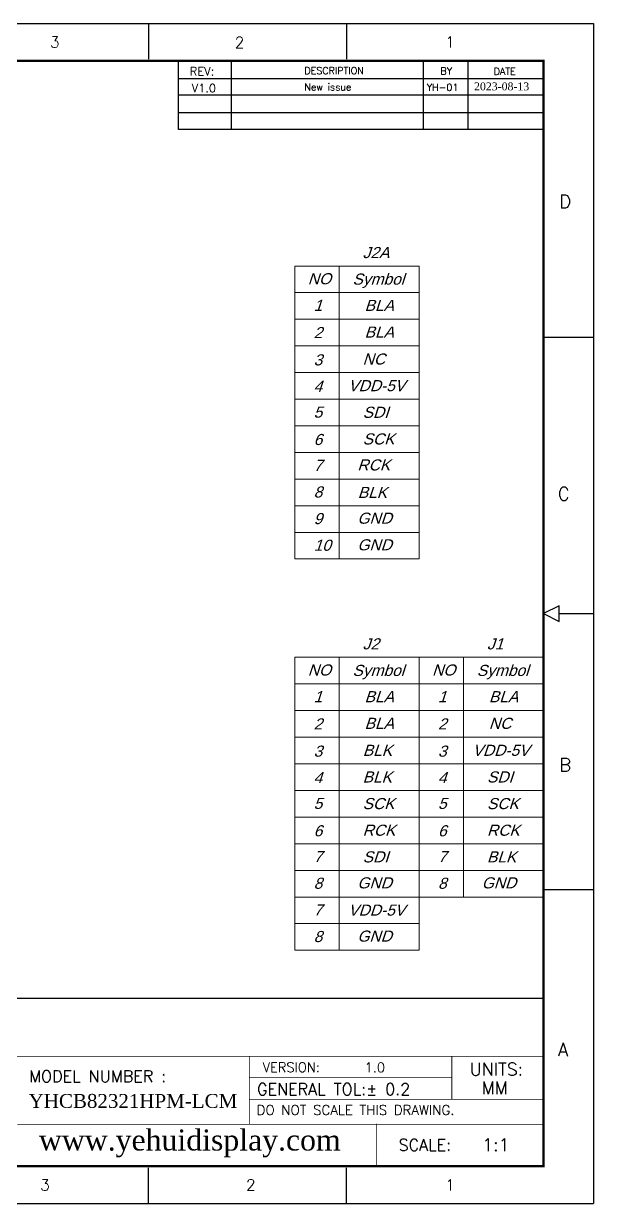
# Model space of a CAD drawing. Header units: millimetres. Extents: x 177 to 2090, y 1120 to 1614.
# Drawn here: x 637.1 to 875.8, y 1119.7 to 1614 of the extents above; entities that cross this region are included whole.
import ezdxf

# ---------------------------------------------------------------- set-up
doc = ezdxf.new("R2010")
doc.units = ezdxf.units.MM
doc.header["$LTSCALE"] = 3
doc.layers.get('0').update_dxf_attribs({"lineweight": 15})
doc.layers.add('BL', color=2, linetype='Continuous')
doc.styles.add('romans', font='romans.shx')
doc.styles.get("Standard").update_dxf_attribs({"font": 'romand.shx', "oblique": 18})
doc.styles.add('样式 3', font='')
doc.styles.get('样式 3').set_extended_font_data('FangSong_GB2312')

msp = doc.modelspace()

# ---------------------------------------------------------------- linework, layer by layer
for p, q in [((854.848, 1557.985), (854.848, 1435.213)), ((750.678, 1512.47), (750.678, 1389.699)), ((750.678, 1512.47), (802.763, 1512.47)), ((769.28, 1512.47), (769.28, 1389.699)), ((802.763, 1512.47), (802.763, 1389.699)), ((802.763, 1501.309), (750.678, 1501.309)), ((802.763, 1490.148), (750.678, 1490.148)), ((802.763, 1478.987), (750.678, 1478.987)), ((802.763, 1467.826), (750.678, 1467.826)), ((802.763, 1456.665), (750.678, 1456.665)), ((802.763, 1445.504), (750.678, 1445.504)), ((802.763, 1434.343), (750.678, 1434.343)), ((802.763, 1434.343), (750.678, 1434.343)), ((802.763, 1423.182), (750.678, 1423.182)), ((802.763, 1423.182), (750.678, 1423.182)), ((802.763, 1412.021), (750.678, 1412.021)), ((802.763, 1412.021), (750.678, 1412.021)), ((802.763, 1412.021), (750.678, 1412.021)), ((802.763, 1412.021), (750.678, 1412.021)), ((802.763, 1412.021), (750.678, 1412.021)), ((802.763, 1412.021), (751.909, 1412.021)), ((802.763, 1400.86), (750.678, 1400.86)), ((802.763, 1400.86), (750.678, 1400.86)), ((802.763, 1389.699), (750.678, 1389.699)), ((802.763, 1389.699), (750.678, 1389.699)), ((802.763, 1389.699), (750.678, 1389.699)), ((802.763, 1389.699), (751.909, 1389.699)), ((750.678, 1348.508), (750.678, 1225.736)), ((750.678, 1348.508), (802.763, 1348.508)), ((769.28, 1348.508), (769.28, 1225.736)), ((802.763, 1348.508), (802.763, 1225.736)), ((802.763, 1348.508), (854.848, 1348.508)), ((821.365, 1348.508), (821.365, 1248.058)), ((802.763, 1337.347), (750.678, 1337.347)), ((854.848, 1337.347), (802.763, 1337.347)), ((802.763, 1326.185), (750.678, 1326.185)), ((854.848, 1326.185), (802.763, 1326.185)), ((802.763, 1315.024), (750.678, 1315.024)), ((854.848, 1315.024), (802.763, 1315.024)), ((802.763, 1303.863), (750.678, 1303.863)), ((854.848, 1303.863), (802.763, 1303.863)), ((802.763, 1292.702), (750.678, 1292.702)), ((854.848, 1292.702), (802.763, 1292.702)), ((802.763, 1281.541), (750.678, 1281.541)), ((854.848, 1281.541), (802.763, 1281.541)), ((802.763, 1270.38), (750.678, 1270.38)), ((802.763, 1270.38), (750.678, 1270.38)), ((854.848, 1270.38), (802.763, 1270.38)), ((854.848, 1270.38), (802.763, 1270.38)), ((802.763, 1259.219), (750.678, 1259.219)), ((802.763, 1259.219), (750.678, 1259.219)), ((854.848, 1259.219), (802.763, 1259.219)), ((854.848, 1259.219), (802.763, 1259.219)), ((802.763, 1248.058), (750.678, 1248.058)), ((802.763, 1248.058), (750.678, 1248.058)), ((802.763, 1248.058), (750.678, 1248.058)), ((802.763, 1248.058), (750.678, 1248.058)), ((802.763, 1248.058), (750.678, 1248.058)), ((802.763, 1248.058), (751.909, 1248.058)), ((854.848, 1248.058), (802.763, 1248.058)), ((854.848, 1248.058), (802.763, 1248.058)), ((854.848, 1248.058), (802.763, 1248.058)), ((854.848, 1248.058), (803.994, 1248.058)), ((802.763, 1236.897), (750.678, 1236.897)), ((802.763, 1236.897), (750.678, 1236.897)), ((802.763, 1225.736), (750.678, 1225.736)), ((802.763, 1225.736), (750.678, 1225.736)), ((802.763, 1225.736), (750.678, 1225.736)), ((802.763, 1225.736), (751.909, 1225.736))]:
    msp.add_line(p, q)
at = {"layer": 'BL', "color": 0}
for p, q in [((176.583, 1614.047), (875.753, 1614.047)), ((689.369, 1614.047), (689.369, 1599.096)), ((772.361, 1614.047), (772.361, 1599.096)), ((875.753, 1614.047), (875.753, 1119.67)), ((854.848, 1482.71), (875.753, 1482.71)), ((861.45, 1370.129), (854.848, 1366.828)), ((861.45, 1370.129), (854.848, 1366.828)), ((861.45, 1363.527), (861.45, 1370.129)), ((861.45, 1363.527), (861.45, 1370.129)), ((854.848, 1366.828), (861.45, 1363.527)), ((854.848, 1366.828), (861.45, 1363.527)), ((861.45, 1366.828), (875.753, 1366.828)), ((875.753, 1251.089), (854.848, 1251.089)), ((689.369, 1119.67), (689.369, 1134.621)), ((772.361, 1119.67), (772.361, 1134.621)), ((176.583, 1119.67), (875.753, 1119.67))]:
    msp.add_line(p, q, dxfattribs=at)
at = {"layer": 'BL', "color": 7}
for p, q in [((701.966, 1569.709), (701.966, 1598.416)), ((701.966, 1584.361), (701.966, 1598.416)), ((724.194, 1569.709), (724.194, 1598.416)), ((724.194, 1584.361), (724.194, 1598.416)), ((804.461, 1598.416), (804.461, 1569.709)), ((823.205, 1598.416), (823.205, 1569.709)), ((854.848, 1590.941), (701.966, 1590.941)), ((854.848, 1590.941), (701.966, 1590.941)), ((854.848, 1584.062), (701.966, 1584.062)), ((854.848, 1584.062), (701.966, 1584.062)), ((854.848, 1576.587), (701.966, 1576.587)), ((854.848, 1576.587), (701.966, 1576.587)), ((854.848, 1569.709), (701.966, 1569.709)), ((854.848, 1569.709), (701.966, 1569.709))]:
    msp.add_line(p, q, dxfattribs=at)
at = {"layer": 'BL', "color": 0}
for points, const_width in [([(854.848, 1598.416), (194.187, 1598.416), (194.187, 1135.301), (854.848, 1135.301), (854.848, 1598.416)], 0.918), ([(543.546, 1205.64), (854.848, 1205.64)], 0.589), ([(854.848, 1181.251), (543.546, 1181.251)], 0.286), ([(731.598, 1181.251), (731.598, 1152.764)], 0.286), ([(816.455, 1181.251), (816.455, 1163.223)], 0.286), ([(816.455, 1172.38), (731.598, 1172.38)], 0.286), ([(854.661, 1163.223), (731.598, 1163.223)], 0.286), ([(854.848, 1152.764), (634.493, 1152.764)], 0.286), ([(784.813, 1153.058), (784.813, 1135.03)], 0.286), ([(854.848, 1153.329), (854.848, 1135.301)], 0.286), ([(854.848, 1152.764), (854.848, 1134.736)], 0.286), ([(854.848, 1152.764), (854.848, 1134.736)], 0.286), ([(854.848, 1152.764), (854.848, 1134.736)], 0.286)]:
    msp.add_lwpolyline(points, dxfattribs=dict(at, const_width=const_width))

# ---------------------------------------------------------------- texts
at = {"style": 'romans'}
msp.add_text('VERSION:', height=3.9975, dxfattribs=at).set_placement((737.218, 1174.703))
at = {"linetype": 'ByBlock', "insert": (825.753, 1589.379), "char_height": 3.279988, "width": 32.96995, "attachment_point": 1}
msp.add_mtext('{\\fTimes New Roman|b0|i0|c0|p18;\\Q0;\\C7;202\\fTimes New Roman|b0|i0|c186|p18;3\\fTimes New Roman|b0|i0|c0|p18;-\\fTimes New Roman|b0|i0|c186|p18;08\\fTimes New Roman|b0|i0|c0|p18;-13}', dxfattribs=at)
at = {"char_height": 4.65045, "attachment_point": 1}
for s, insert, width in [('{\\fArial|b0|i0|c0|p34;J2A}', (779.072, 1520.428), 41.54399), ('{\\fArial|b0|i0|c0|p34;NO}', (756.109, 1509.465), 10.85619), ('{\\fArial|b0|i0|c0|p34;Symbol}', (774.8, 1509.296), 23.72667), ('{\\fArial|b0|i0|c0|p34;1}', (758.546, 1498.304), 10.85619), ('{\\fArial|b0|i0|c0|p34;BLA}', (779.888, 1498.284), 41.54399), ('{\\fArial|b0|i0|c0|p34;2}', (758.546, 1486.888), 10.85619), ('{\\fArial|b0|i0|c0|p34;BLA}', (779.888, 1487.117), 41.54399), ('{\\fArial|b0|i0|c0|p34;3}', (758.546, 1475.473), 10.85619), ('{\\fArial|b0|i0|c0|p34;NC}', (779.072, 1475.813), 41.54399), ('{\\fArial|b0|i0|c0|p34;4}', (758.546, 1464.391), 10.85619), ('{\\fArial|b0|i0|c0|p34;VDD-5V}', (773.031, 1464.652), 41.54399), ('{\\fArial|b0|i0|c0|p34;5}', (758.546, 1453.568), 10.85619), ('{\\fArial|b0|i0|c0|p34;SDI}', (779.072, 1453.491), 41.54399), ('{\\fArial|b0|i0|c0|p34;6}', (758.546, 1442.099), 10.85619), ('{\\fArial|b0|i0|c0|p34;SCK}', (779.072, 1442.33), 41.54399), ('{\\fArial|b0|i0|c0|p34;7}', (758.546, 1431.276), 10.85619), ('{\\fArial|b0|i0|c0|p34;RCK}', (776.869, 1431.444), 41.54399), ('{\\fArial|b0|i0|c0|p34;8}', (758.546, 1420.115), 10.85619), ('{\\fArial|b0|i0|c0|p34;BLK}', (777.025, 1419.909), 41.54399), ('{\\fArial|b0|i0|c0|p34;9}', (758.546, 1408.954), 10.85619), ('{\\fArial|b0|i0|c0|p34;GND}', (776.869, 1409.122), 41.54399), ('{\\fArial|b0|i0|c0|p34;10}', (758.546, 1397.793), 10.85619), ('{\\fArial|b0|i0|c0|p34;GND}', (776.869, 1397.961), 41.54399), ('{\\fArial|b0|i0|c0|p34;J2}', (779.072, 1356.465), 41.54399), ('{\\fArial|b0|i0|c0|p34;J1}', (831.157, 1356.465), 41.54399), ('{\\fArial|b0|i0|c0|p34;NO}', (756.109, 1345.502), 10.85619), ('{\\fArial|b0|i0|c0|p34;Symbol}', (774.8, 1345.334), 23.72667), ('{\\fArial|b0|i0|c0|p34;NO}', (808.194, 1345.502), 10.85619), ('{\\fArial|b0|i0|c0|p34;Symbol}', (826.885, 1345.334), 23.72667), ('{\\fArial|b0|i0|c0|p34;1}', (758.546, 1334.341), 10.85619), ('{\\fArial|b0|i0|c0|p34;BLA}', (779.888, 1334.321), 41.54399), ('{\\fArial|b0|i0|c0|p34;1}', (810.631, 1334.341), 10.85619), ('{\\fArial|b0|i0|c0|p34;BLA}', (831.973, 1334.321), 41.54399), ('{\\fArial|b0|i0|c0|p34;2}', (758.546, 1322.926), 10.85619), ('{\\fArial|b0|i0|c0|p34;BLA}', (779.888, 1323.154), 41.54399), ('{\\fArial|b0|i0|c0|p34;2}', (810.631, 1322.926), 10.85619), ('{\\fArial|b0|i0|c0|p34;NC}', (831.973, 1323.154), 41.54399), ('{\\fArial|b0|i0|c0|p34;3}', (758.546, 1311.51), 10.85619), ('{\\fArial|b0|i0|c0|p34;BLK}', (779.133, 1311.85), 41.54399), ('{\\fArial|b0|i0|c0|p34;3}', (810.631, 1311.51), 10.85619), ('{\\fArial|b0|i0|c0|p34;VDD-5V}', (825.116, 1311.85), 41.54399), ('{\\fArial|b0|i0|c0|p34;4}', (758.546, 1300.428), 10.85619), ('{\\fArial|b0|i0|c0|p34;BLK}', (779.072, 1300.689), 41.54399), ('{\\fArial|b0|i0|c0|p34;4}', (810.631, 1300.428), 10.85619), ('{\\fArial|b0|i0|c0|p34;SDI}', (831.157, 1300.689), 41.54399), ('{\\fArial|b0|i0|c0|p34;5}', (758.546, 1289.605), 10.85619), ('{\\fArial|b0|i0|c0|p34;SCK}', (779.072, 1289.528), 41.54399), ('{\\fArial|b0|i0|c0|p34;5}', (810.631, 1289.605), 10.85619), ('{\\fArial|b0|i0|c0|p34;SCK}', (831.157, 1289.528), 41.54399), ('{\\fArial|b0|i0|c0|p34;6}', (758.546, 1278.136), 10.85619), ('{\\fArial|b0|i0|c0|p34;RCK}', (779.072, 1278.367), 41.54399), ('{\\fArial|b0|i0|c0|p34;6}', (810.631, 1278.136), 10.85619), ('{\\fArial|b0|i0|c0|p34;RCK}', (831.157, 1278.367), 41.54399), ('{\\fArial|b0|i0|c0|p34;7}', (758.546, 1267.313), 10.85619), ('{\\fArial|b0|i0|c0|p34;SDI}', (779.072, 1267.206), 41.54399), ('{\\fArial|b0|i0|c0|p34;7}', (810.631, 1267.313), 10.85619), ('{\\fArial|b0|i0|c0|p34;BLK}', (831.157, 1267.206), 41.54399), ('{\\fArial|b0|i0|c0|p34;8}', (758.546, 1256.152), 10.85619), ('{\\fArial|b0|i0|c0|p34;GND}', (776.869, 1256.32), 41.54399), ('{\\fArial|b0|i0|c0|p34;8}', (810.631, 1256.152), 10.85619), ('{\\fArial|b0|i0|c0|p34;GND}', (828.954, 1256.32), 41.54399), ('{\\fArial|b0|i0|c0|p34;7}', (758.546, 1244.991), 10.85619), ('{\\fArial|b0|i0|c0|p34;VDD-5V}', (773.031, 1244.884), 41.54399), ('{\\fArial|b0|i0|c0|p34;8}', (758.546, 1233.83), 10.85619), ('{\\fArial|b0|i0|c0|p34;GND}', (776.869, 1233.998), 41.54399)]:
    msp.add_mtext(s, dxfattribs=dict(at, insert=insert, width=width))
at = {"color": 7, "attachment_point": 1, "style": '样式 3'}
for s, insert, char_height, width in [('{\\fTimes New Roman|b0|i0|c186|p18;YHCB82321HPM-LCM}', (639.186, 1165.512), 5.81605, 53.44465), ('{\\fTimes New Roman|b0|i0|c186|p18;www.yehuidisplay.com}', (643.473, 1150.645), 8.8122, 138.61078)]:
    msp.add_mtext(s, dxfattribs=dict(at, insert=insert, char_height=char_height, width=width))
at = {"style": 'romans'}
msp.add_attdef('1.0', (779.893, 1174.672), '1.0', height=3.9977, dxfattribs=at)
at = {"layer": 'BL', "color": 0, "style": 'romans'}
for s, height, p in [('3', 4.672, (648.12, 1603.993)), ('2', 4.668, (725.513, 1603.788)), ('1', 4.672, (813.655, 1603.993)), ('REV:', 3.4957, (706.721, 1592.311)), ('REV:', 3.4957, (706.721, 1592.311)), ('V1.0', 3.4957, (707.508, 1585.246)), ('D', 5.501, (861.434, 1536.729)), ('C', 5.501, (860.862, 1414.239)), ('B', 5.501, (861.434, 1300.681)), ('A', 5.501, (860.91, 1181.416)), ('UNITS:', 5.3155, (823.986, 1173.238)), ('MODEL NUMBER :', 4.89587, (639.349, 1170.492)), ('GENERAL TOL:%%P 0.2', 4.89587, (734.839, 1165.088)), ('MM', 5.3155, (828.935, 1165.411)), ('DO NOT SCALE THIS DRAWING.', 4.08851, (734.689, 1156.776)), ('SCALE:', 4.8959, (794.146, 1141.731)), ('1:1', 5.3155, (829.186, 1141.615)), ('3', 4.672, (644.034, 1125.051)), ('2', 4.672, (730.264, 1125.051)), ('1', 4.672, (813.655, 1125.051))]:
    msp.add_text(s, height=height, dxfattribs=at).set_placement(p)
at = {"layer": 'BL', "color": 7, "style": 'romans'}
for s, height, p in [('DESCRIPTION', 2.91873, (754.698, 1592.886)), ('BY', 2.9187, (811.691, 1592.711)), ('DATE', 2.9187, (833.982, 1592.563)), ('New issue', 2.9187, (754.698, 1586.008)), ('YH-01', 2.9187, (805.941, 1585.833))]:
    msp.add_text(s, height=height, dxfattribs=at).set_placement(p)

doc.saveas('drawing.dxf')
